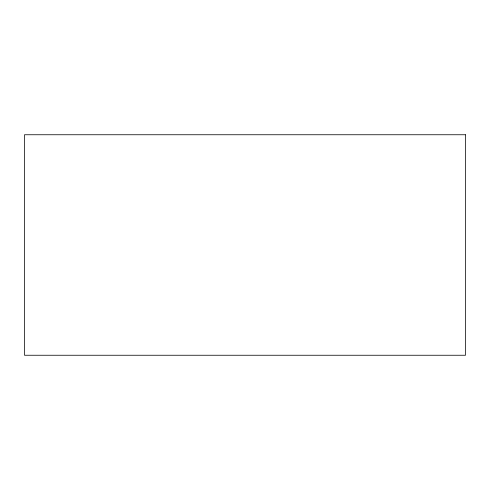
<?xml version="1.0" encoding="UTF-8"?>
<svg xmlns="http://www.w3.org/2000/svg" width="490" height="490" viewBox="0 0 490 490"><rect width="100%" height="100%" fill="white"/><g stroke="black" fill="none" stroke-linecap="round" stroke-linejoin="round"><path stroke-width="0.73" d="M465.5 134.75L24.5 134.75L24.5 355.25L465.5 355.25L465.5 134.75"/></g></svg>
